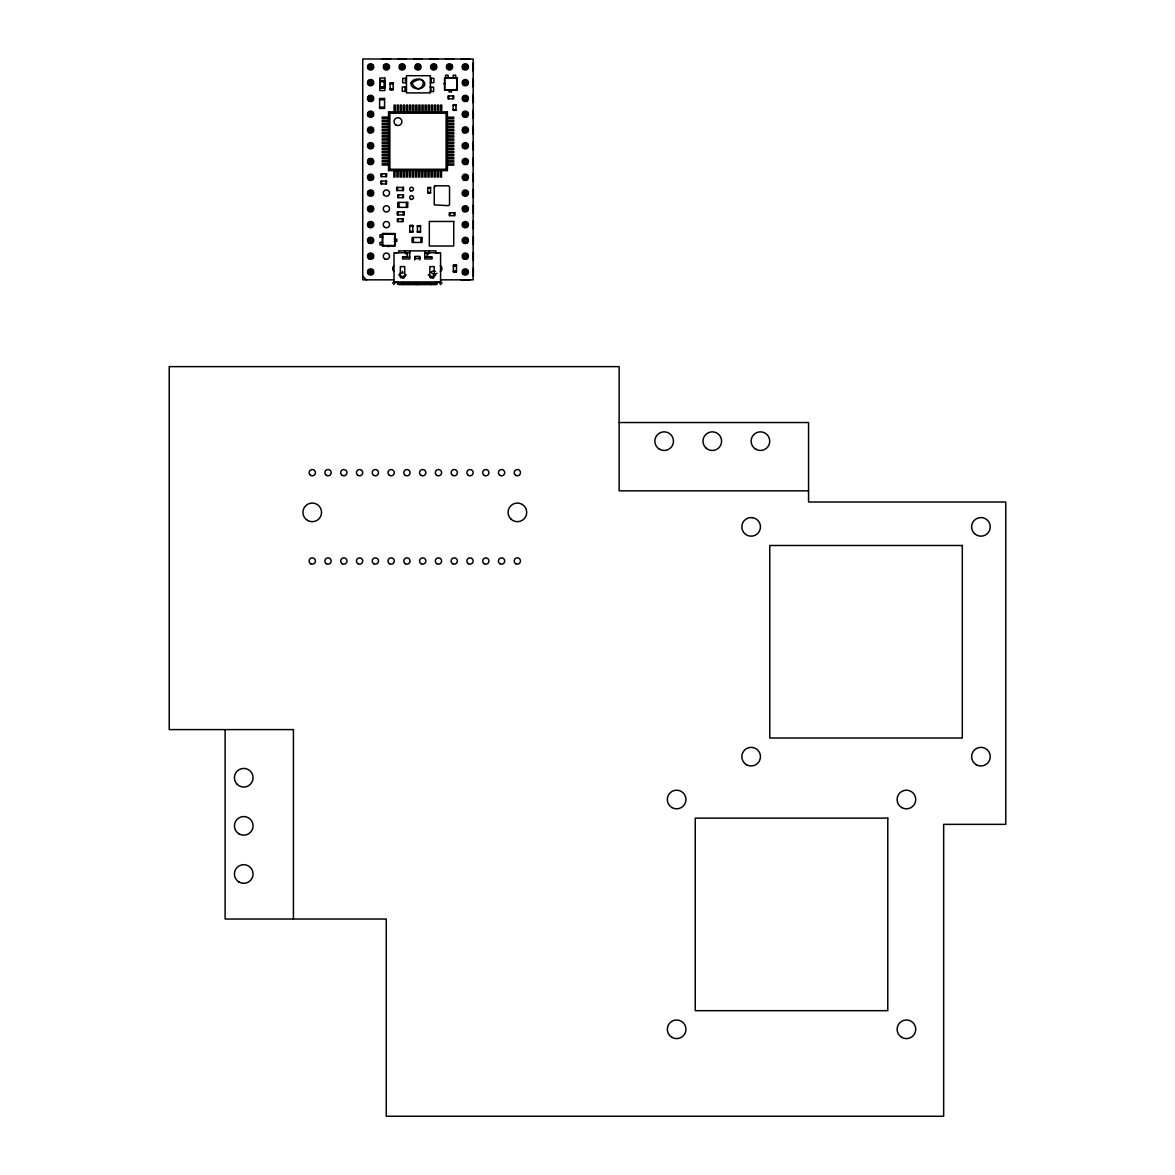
<?xml version="1.0" encoding="UTF-8"?>
<svg xmlns="http://www.w3.org/2000/svg" width="1175" height="1175" viewBox="0 0 1175 1175"><rect width="100%" height="100%" fill="white"/><g stroke="black" fill="none" stroke-linecap="round" stroke-linejoin="round"><path stroke-width="1.5" d="M434.251 186.928L435.264 185.797L448.439 185.797L449.54 186.928L449.54 204.67L448.439 205.669L434.251 204.891L434.251 186.928L435.264 185.797M395.857 281.956L393.698 284.6M404.714 276.316L403.466 277.403L400.367 276.316M434.207 276.316L432.973 277.403L429.859 276.316M432.811 283.821L431.577 284.6M437.159 282.367L435.925 283.146L398.663 283.146L397.414 282.367M456.341 78.916L456.899 77.682L444.635 77.682L444.635 90.211L456.899 90.211L456.899 77.682L456.899 90.211L456.341 88.977M380.142 87.64L380.142 80.957L384.445 80.957L384.445 87.64L380.142 87.64L380.142 80.957M384.445 87.64L384.445 80.957M435.411 253.227L436.233 252.743M438.04 253.227L438.863 252.743M368.553 68.811L369.655 67.607L368.553 64.831L372.519 64.831L372.519 68.811L368.553 68.811L368.553 64.831M368.553 84.585L369.655 83.381L368.553 80.605L372.519 80.605L372.519 84.585L368.553 84.585L368.553 80.605M368.553 100.36L369.655 99.155L368.553 96.379L372.519 96.379L372.519 100.36L368.553 100.36L368.553 96.379M368.553 116.134L369.655 114.93L368.553 112.154L372.519 112.154L372.519 116.134L368.553 116.134L368.553 112.154M368.553 131.908L369.655 130.704L368.553 127.928L372.519 127.928L372.519 131.908L368.553 131.908L368.553 127.928M368.553 147.683L369.655 146.478L368.553 143.703L372.519 143.703L372.519 147.683L368.553 147.683L368.553 143.703M368.553 163.457L369.655 162.253L368.553 159.477L372.519 159.477L372.519 163.457L368.553 163.457L368.553 159.477M463.376 69.075L464.492 67.886L463.376 65.11L467.356 65.11L467.356 69.075L463.376 69.075L463.376 65.11M368.553 179.232L369.655 178.027L368.553 175.266L372.519 175.266L372.519 179.232L368.553 179.232L368.553 175.266M463.376 84.85L464.492 83.66L463.376 80.884L467.356 80.884L467.356 84.85L463.376 84.85L463.376 80.884M368.568 195.05L369.684 193.846L368.568 191.07L372.548 191.07L372.548 195.05L368.568 195.05L368.568 191.07M463.376 100.624L464.492 99.434L463.376 96.658L467.356 96.658L467.356 100.624L463.376 100.624L463.376 96.658M368.568 210.824L369.684 209.62L368.568 206.844L372.548 206.844L372.548 210.824L368.568 210.824L368.568 206.844M463.376 116.413L464.492 115.209L463.376 112.433L467.356 112.433L467.356 116.413L463.376 116.413L463.376 112.433M368.568 226.599L369.684 225.394L368.568 222.618L372.548 222.618L372.548 226.599L368.568 226.599L368.568 222.618M463.376 132.188L464.492 130.983L463.376 128.207L467.356 128.207L467.356 132.188L463.376 132.188L463.376 128.207M368.568 242.373L369.684 241.169L368.568 238.393L372.548 238.393L372.548 242.373L368.568 242.373L368.568 238.393M463.376 147.962L464.492 146.757L463.376 143.982L467.356 143.982L467.356 147.962L463.376 147.962L463.376 143.982M368.568 258.147L369.684 256.943L368.568 254.167L372.548 254.167L372.548 258.147L368.568 258.147L368.568 254.167M463.376 163.736L464.492 162.532L463.376 159.756L467.356 159.756L467.356 163.736L463.376 163.736L463.376 159.756M368.568 273.922L369.684 272.718L368.568 269.942L372.548 269.942L372.548 273.922L368.568 273.922L368.568 269.942M463.376 179.511L464.492 178.306L463.376 175.53L467.356 175.53L467.356 179.511L463.376 179.511L463.376 175.53M463.405 195.314L464.522 194.11L463.405 191.334L467.371 191.334L467.371 195.314L463.405 195.314L463.405 191.334M463.405 211.089L464.522 209.884L463.405 207.123L467.371 207.123L467.371 211.089L463.405 211.089L463.405 207.123M463.405 226.863L464.522 225.659L463.405 222.897L467.371 222.897L467.371 226.863L463.405 226.863L463.405 222.897M463.405 242.637L464.522 241.433L463.405 238.672L467.371 238.672L467.371 242.637L463.405 242.637L463.405 238.672M463.405 258.412L464.522 257.207L463.405 254.446L467.371 254.446L467.371 258.412L463.405 258.412L463.405 254.446M463.405 274.186L464.522 272.982L463.405 270.221L467.371 270.221L467.371 274.186L463.405 274.186L463.405 270.221M384.46 68.723L385.576 67.621L388.426 68.723L388.426 64.757L384.46 64.757L384.46 68.723L388.426 68.723M384.46 64.757L385.576 65.962L388.426 64.757M400.234 68.723L401.351 67.621L404.2 68.723L404.2 64.757L400.234 64.757L400.234 68.723L404.2 68.723M400.234 64.757L401.351 65.962L404.2 64.757M416.009 68.723L417.125 67.621L419.974 68.723L419.974 64.757L416.009 64.757L416.009 68.723L419.974 68.723M416.009 64.757L417.125 65.962L419.974 64.757M431.783 68.723L432.899 67.621L435.763 68.723L435.763 64.757L431.783 64.757L431.783 68.723L435.763 68.723M431.783 64.757L432.899 65.962L435.763 64.757M447.558 68.723L448.674 67.621L451.538 68.723L451.538 64.757L447.558 64.757L447.558 68.723L451.538 68.723M447.558 64.757L448.674 65.962L451.538 64.757M444.635 90.211L444.635 77.682M388.543 170.595L389.865 169.273L446.089 169.273L447.411 170.595L447.411 111.875L388.543 111.875L388.543 170.595L447.411 170.595M388.543 111.875L389.865 113.197L446.089 113.197L447.411 111.875M394.668 233.928L394.962 245.883L382.433 245.883L382.433 233.634L394.962 233.634L382.433 233.634L394.668 233.928L394.962 245.883L393.728 245.516M369.655 65.947L372.519 64.831M369.655 81.721L372.519 80.605M369.655 97.496L372.519 96.379M369.655 113.27L372.519 112.154M369.655 129.044L372.519 127.928M369.655 144.819L372.519 143.703M464.492 66.226L467.356 65.11M369.655 160.593L372.519 159.477M464.492 82L467.356 80.884M369.655 176.368L372.519 175.266M464.492 97.775L467.356 96.658M369.684 192.186L372.548 191.07M464.492 113.549L467.356 112.433M369.684 207.96L372.548 206.844M464.492 129.323L467.356 128.207M369.684 223.735L372.548 222.618M464.492 145.098L467.356 143.982M369.684 239.509L372.548 238.393M464.492 160.872L467.356 159.756M369.684 255.283L372.548 254.167M464.492 176.647L467.356 175.53M369.684 271.058L372.548 269.942M464.522 192.45L467.371 191.334M464.522 208.225L467.371 207.123M464.522 223.999L467.371 222.897M464.522 239.773L467.371 238.672M464.522 255.548L467.371 254.446M464.522 271.322L467.371 270.221M392.509 283.175L393.992 281.927L440.581 281.927L442.064 283.175M383.682 245.516L382.433 245.883L382.727 233.928M394.315 265.785C392.127 266.211 392.127 270.955 394.315 271.381M440.272 271.381C442.446 270.955 442.446 266.211 440.272 265.785M415.979 284.6L417.228 283.821L418.594 284.6M382.228 58.75L390.717 58.75M398.002 58.75L406.491 58.75M413.776 58.75L422.266 58.75M429.551 58.75L438.04 58.75M445.325 58.75L453.829 58.75M461.217 59.235L469.721 59.235M369.655 67.607L372.519 68.811M464.492 67.886L467.356 69.075M444.943 77.976L456.605 77.976M406.212 78.358L402.702 78.358L402.702 82.735L406.212 82.735M430.358 78.299L433.883 78.299L433.883 82.676L430.358 82.676M379.804 80.517L384.842 80.517M380.656 81.751L383.931 81.751M390.1 83.205L393.184 83.205M369.655 83.381L372.519 84.585M443.768 83.601L445.002 83.601M464.492 83.66L467.356 84.85M390.1 83.836L393.184 83.836M380.656 86.832L383.931 86.832M405.801 87.009L402.276 87.009L402.276 91.4L405.801 91.4M430.079 87.2L433.604 87.2L433.604 91.591L430.079 91.591M379.804 88.037L384.842 88.037M390.1 88.933L393.184 88.933M390.1 89.564L393.184 89.564M444.943 89.917L456.605 89.917M369.655 99.155L372.519 100.36M464.492 99.434L467.356 100.624M379.584 99.743L384.563 99.743M453.197 105.398L456.032 105.398M379.584 107.189L384.563 107.189M453.197 109.657L456.032 109.657M394.051 111.552L395.255 111.552M397.15 111.552L398.354 111.552M400.249 111.552L401.468 111.552M403.363 111.552L404.567 111.552M406.462 111.552L407.681 111.552M409.576 111.552L410.78 111.552M412.675 111.552L413.894 111.552M415.788 111.552L416.993 111.552M418.829 111.552L420.048 111.552M421.942 111.552L423.147 111.552M425.042 111.552L426.246 111.552M428.141 111.552L429.36 111.552M431.254 111.552L432.459 111.552M434.353 111.552L435.572 111.552M437.467 111.552L438.672 111.552M440.566 111.552L441.785 111.552M369.655 114.93L372.519 116.134M464.492 115.209L467.356 116.413M387.618 117.103L382.183 117.103L382.183 118.323L387.618 118.323M448.38 117.206L453.8 117.206L453.8 118.411L448.38 118.411M387.618 120.217L382.183 120.217L382.183 121.422L387.618 121.422M448.38 120.305L453.8 120.305L453.8 121.524L448.38 121.524M387.618 123.316L382.183 123.316L382.183 124.521L387.618 124.521M448.38 123.419L453.8 123.419L453.8 124.623L448.38 124.623M387.618 126.415L382.183 126.415L382.183 127.634L387.618 127.634M448.38 126.518L453.8 126.518L453.8 127.722L448.38 127.722M387.618 129.529L382.183 129.529L382.183 130.733L387.618 130.733M448.38 129.617L453.8 129.617L453.8 130.836L448.38 130.836M369.655 130.704L372.519 131.908M464.492 130.983L467.356 132.188M387.618 132.628L382.183 132.628L382.183 133.847L387.618 133.847M448.38 132.731L453.8 132.731L453.8 133.935L448.38 133.935M387.618 135.742L382.183 135.742L382.183 136.946L387.618 136.946M448.38 135.83L453.8 135.83L453.8 137.049L448.38 137.049M387.618 138.841L382.183 138.841L382.183 140.06L387.618 140.06M448.38 138.944L453.8 138.944L453.8 140.148L448.38 140.148M387.618 142.072L382.183 142.072L382.183 143.277L387.618 143.277M448.38 142.16L453.8 142.16L453.8 143.379L448.38 143.379M387.618 145.171L382.183 145.171L382.183 146.376L387.618 146.376M448.38 145.274L453.8 145.274L453.8 146.478L448.38 146.478M369.655 146.478L372.519 147.683M464.492 146.757L467.356 147.962M387.618 148.27L382.183 148.27L382.183 149.489L387.618 149.489M448.38 148.373L453.8 148.373L453.8 149.578L448.38 149.578M387.618 151.384L382.183 151.384L382.183 152.588L387.618 152.588M448.38 151.472L453.8 151.472L453.8 152.691L448.38 152.691M387.618 154.483L382.183 154.483L382.183 155.702L387.618 155.702M448.38 154.586L453.8 154.586L453.8 155.79L448.38 155.79M387.618 157.597L382.183 157.597L382.183 158.801L387.618 158.801M448.38 157.685L453.8 157.685L453.8 158.904L448.38 158.904M387.618 160.696L382.183 160.696L382.183 161.915L387.618 161.915M448.38 160.799L453.8 160.799L453.8 162.003L448.38 162.003M369.655 162.253L372.519 163.457M464.492 162.532L467.356 163.736M387.618 163.81L382.183 163.81L382.183 165.014L387.618 165.014M448.38 163.898L453.8 163.898L453.8 165.117L448.38 165.117M369.655 178.027L372.519 179.232M464.492 178.306L467.356 179.511M427.729 188.147L430.564 188.147M427.729 192.406L430.564 192.406M369.684 193.846L372.548 195.05M464.522 194.11L467.371 195.314M369.684 209.62L372.548 210.824M464.522 209.884L467.371 211.089M369.684 225.394L372.548 226.599M409.722 225.659L412.807 225.659M417.419 225.762L420.503 225.762M464.522 225.659L467.371 226.863M409.722 226.29L412.807 226.29M417.419 226.408L420.503 226.408M409.722 231.372L412.807 231.372M417.419 231.49L420.503 231.49M409.722 232.004L412.807 232.004M417.419 232.121L420.503 232.121M382.727 234.809L379.966 234.809L379.966 237.291L382.727 237.291M394.139 238.995L396.739 238.995L396.739 241.477L394.139 241.477M369.684 241.169L372.548 242.373M464.522 241.433L467.371 242.637M382.727 242.417L379.966 242.417L379.966 244.899L382.727 244.899M382.595 245.472L394.668 245.59M409.767 252.743L393.992 252.743L393.992 281.927M424.807 252.743L440.581 252.743L440.581 281.927M369.684 256.943L372.548 258.147M402.57 257.207L409.767 257.207M424.807 257.207L432.003 257.207M464.522 257.207L467.371 258.412M414.746 258.647L419.827 258.647M453.388 265.388L456.473 265.388M453.388 266.02L456.473 266.02M453.388 271.102L456.473 271.102M435.426 271.381C428.493 269.78 431.431 276.066 437.012 273.305M453.388 271.733L456.473 271.733M369.684 272.718L372.548 273.922M464.522 272.982L467.371 274.186M400.058 273.305L403.04 273.026L402.379 271.381M400.367 275.728L398.81 274.95L400.367 274.172L400.367 266.593L404.714 266.593L404.714 274.172C409.208 274.877 401.718 277.726 400.367 275.787L400.367 276.786A1.557 1.557 0 0 0 400.66 277.726L403.906 278.137L404.714 275.728M429.859 275.728L428.317 274.95L429.859 274.172L429.859 266.593L434.207 266.593L434.207 274.172C438.716 274.877 431.225 277.726 429.859 275.787L429.859 276.786A1.557 1.557 0 0 0 430.168 277.726L433.413 278.137L434.207 275.728M393.522 279.841L362.752 279.841L362.752 59L473.173 59L473.173 279.841L440.596 279.841M461.246 280.12L469.75 280.12M619.137 422.53L808.562 422.53L808.562 502.019L1005.785 502.019L1005.785 824.351L943.672 824.351L943.672 1116.25L386.237 1116.25L386.237 919.026L225.115 919.026L225.115 729.602M808.562 490.842L619.137 490.842L619.137 366.629L169.215 366.629L169.215 729.602L293.427 729.602L293.427 919.026M403.01 284.6L401.762 283.821M395.711 252.743L396.533 253.227M440.875 284.6L438.716 281.956M362.781 276.213L366.409 279.841M473.349 62.877L473.349 71.367M473.349 78.652L473.349 87.141M473.349 94.426L473.349 102.915M473.349 110.2L473.349 118.69M473.349 125.975L473.349 134.479M473.349 141.749L473.349 150.253M473.349 157.523L473.349 166.028M473.349 173.298L473.349 181.802M473.378 189.102L473.378 197.606M473.378 204.876L473.378 213.38M473.378 220.65L473.378 229.154M473.378 236.425L473.378 244.929M473.378 252.199L473.378 260.703M473.378 267.988L473.378 276.478M466.152 66.226L466.152 67.886M466.152 82L466.152 83.66M466.152 97.775L466.152 99.434M466.152 113.549L466.152 115.209M466.152 129.323L466.152 130.983M466.152 145.098L466.152 146.757M466.152 160.872L466.152 162.532M466.152 176.647L466.152 178.306M466.181 192.45L466.181 194.11M466.181 208.225L466.181 209.884M466.181 223.999L466.181 225.659M466.181 239.773L466.181 241.433M466.181 255.548L466.181 257.207M466.181 271.322L466.181 272.982M455.724 78.005L455.724 75.215L453.242 75.215L453.242 78.005M454.211 212.792L454.211 215.627M452.962 95.953L452.962 98.788M451.538 89.888L451.538 91.988L449.056 91.988L449.056 89.888M450.333 65.962L450.333 67.621M449.952 212.792L449.952 215.627M448.674 65.962L448.674 67.621M448.703 95.953L448.703 98.788M448.116 78.005L448.116 75.215L445.633 75.215L445.633 78.005M447.322 117.206L447.322 118.411M447.322 120.305L447.322 121.524M447.322 123.419L447.322 124.623M447.322 126.518L447.322 127.722M447.322 129.617L447.322 130.836M447.322 132.731L447.322 133.935M447.322 135.83L447.322 137.049M447.322 138.944L447.322 140.148M447.322 142.16L447.322 143.379M447.322 145.274L447.322 146.478M447.322 148.373L447.322 149.578M447.322 151.472L447.322 152.691M447.322 154.586L447.322 155.79M447.322 157.685L447.322 158.904M447.322 160.799L447.322 162.003M447.322 163.898L447.322 165.117M446.089 113.197L446.089 169.273M441.785 110.494L441.785 105.06L440.566 105.06L440.566 110.494M441.55 171.623L441.55 177.043L440.346 177.043L440.346 171.623M438.672 110.494L438.672 105.06L437.467 105.06L437.467 110.494M438.451 171.623L438.451 177.043L437.247 177.043L437.247 171.623M437.159 281.927L437.115 284.027L435.925 284.6L398.663 284.6L397.458 284.027L397.414 281.927M435.925 252.743L435.925 250.877L398.663 250.877L398.663 252.743M435.572 110.494L435.572 105.06L434.353 105.06L434.353 110.494M435.352 171.623L435.352 177.043L434.133 177.043L434.133 171.623M434.559 65.962L434.559 67.621M432.899 65.962L432.899 67.621M432.459 110.494L432.459 105.06L431.254 105.06L431.254 110.494M432.238 171.623L432.238 177.043L431.034 177.043L431.034 171.623M431.093 78.299L431.093 82.676M430.814 87.2L430.814 91.591M429.36 110.494L429.36 105.06L428.141 105.06L428.141 110.494M429.139 171.623L429.139 177.043L427.92 177.043L427.92 171.623M429.242 250.877L429.11 252.743M426.246 110.494L426.246 105.06L425.042 105.06L425.042 110.494M426.026 171.623L426.026 177.043L424.821 177.043L424.821 171.623M424.807 250.877L424.807 258.955L432.003 258.955L432.003 257.09L427.259 257.002L427.01 254.608A1.865 1.528 90 0 1 428.537 252.743M423.147 110.494L423.147 105.06L421.942 105.06L421.942 110.494M422.927 171.623L422.927 177.043L421.707 177.043L421.707 171.623M420.812 237.482L420.812 242.447M420.503 225.556L420.503 232.327L417.419 232.327L417.419 225.556M420.048 110.494L420.048 105.06L418.829 105.06L418.829 110.494M419.813 171.623L419.813 177.043L418.608 177.043L418.608 171.623M419.827 259.881L419.827 256.473L414.746 256.473L414.746 259.881M418.785 65.962L418.785 67.621M417.125 65.962L417.125 67.621M416.993 110.494L416.993 105.06L415.788 105.06L415.788 110.494M416.772 171.623L416.772 177.043L415.553 177.043L415.553 171.623M413.894 110.494L413.894 105.06L412.675 105.06L412.675 110.494M413.659 171.623L413.659 177.043L412.454 177.043L412.454 171.623M413.365 237.482L413.365 242.447M410.78 110.494L410.78 105.06L409.576 105.06L409.576 110.494M410.56 171.623L410.56 177.043L409.355 177.043L409.355 171.623M409.767 250.877L409.767 258.955L402.57 258.955L402.57 257.09L407.314 257.002L407.563 254.608A1.865 1.528 -90 0 0 406.036 252.743M407.681 110.494L407.681 105.06L406.462 105.06L406.462 110.494M407.461 171.623L407.461 177.043L406.242 177.043L406.242 171.623M406.462 202.394L406.462 207.358M405.478 78.358L405.478 82.735M405.331 250.877L405.463 252.743M405.067 87.009L405.067 91.4M404.567 110.494L404.567 105.06L403.363 105.06L403.363 110.494M404.347 171.623L404.347 177.043L403.143 177.043L403.143 171.623M403.921 211.823L403.921 214.893M403.26 187.427L403.26 190.512M403.289 211.823L403.289 214.893M403.01 65.962L403.01 67.621M402.628 187.427L402.628 190.512M402.731 194.844L402.731 197.664M402.349 218.785L402.349 221.62M401.468 110.494L401.468 105.06L400.249 105.06L400.249 110.494M401.351 65.962L401.351 67.621M401.248 171.623L401.248 177.043L400.029 177.043L400.029 171.623M399.015 202.394L399.015 207.358M398.487 194.844L398.487 197.664M398.354 110.494L398.354 105.06L397.15 105.06L397.15 110.494M398.207 211.823L398.207 214.893M398.134 171.623L398.134 177.043L396.93 177.043L396.93 171.623M398.105 218.785L398.105 221.62M397.547 187.427L397.547 190.512M397.576 211.823L397.576 214.893M396.915 187.427L396.915 190.512M395.255 110.494L395.255 105.06L394.051 105.06L394.051 110.494M395.035 171.623L395.035 177.043L393.816 177.043L393.816 171.623M389.865 113.197L389.865 169.273M388.661 117.103L388.661 118.323M388.661 120.217L388.661 121.422M388.661 123.316L388.661 124.521M388.661 126.415L388.661 127.634M388.661 129.529L388.661 130.733M388.661 132.628L388.661 133.847M388.661 135.742L388.661 136.946M388.661 138.841L388.661 140.06M388.661 142.072L388.661 143.277M388.661 145.171L388.661 146.376M388.661 148.27L388.661 149.489M388.661 151.384L388.661 152.588M388.661 154.483L388.661 155.702M388.661 157.597L388.661 158.801M388.661 160.696L388.661 161.915M388.661 163.81L388.661 165.014M388.352 245.516L388.352 246.765M387.236 65.962L387.236 67.621M385.899 173.812L385.899 176.632M385.826 181.097L385.826 183.932M385.576 65.962L385.576 67.621M381.655 173.812L381.655 176.632M381.581 181.097L381.581 183.932M371.315 65.947L371.315 67.607M371.315 81.721L371.315 83.381M371.315 97.496L371.315 99.155M371.315 113.27L371.315 114.93M371.315 129.044L371.315 130.704M371.315 144.819L371.315 146.478M371.315 160.593L371.315 162.253M371.315 176.368L371.315 178.027M371.344 192.186L371.344 193.846M371.344 207.96L371.344 209.62M371.344 223.735L371.344 225.394M371.344 239.509L371.344 241.169M371.344 255.283L371.344 256.943M371.344 271.058L371.344 272.718M418.285 256.473A1.557 1.557 0 0 1 419.827 258.015M414.746 258.015A1.557 1.557 0 0 1 416.288 256.473M428.082 254.608A1.865 1.528 -90 0 1 428.288 253.668M428.522 253.286A1.865 1.528 -90 0 1 429.609 252.743M404.964 252.743A1.865 1.528 -90 0 1 406.491 254.608M411.044 82.764C410.163 89.755 422.28 90.739 424.689 85.011C425.585 78.005 413.453 77.021 411.044 82.764M411.999 82.926C421.531 101.123 431.504 69.648 411.999 82.926M430.388 75.699L406.491 75.699L406.491 92.913L430.388 92.913L430.388 75.699M384.842 78.02L379.804 78.02L379.804 90.548L384.842 90.548L384.842 78.02M393.184 82.999L390.1 82.999L390.1 89.77L393.184 89.77L393.184 82.999M453.668 95.953L447.998 95.953L447.998 98.788L453.668 98.788L453.668 95.953M384.563 98.494L379.584 98.494L379.584 108.438L384.563 108.438L384.563 98.494M456.032 104.692L453.197 104.692L453.197 110.362L456.032 110.362L456.032 104.692M386.619 173.812L380.95 173.812L380.95 176.632L386.619 176.632L386.619 173.812M386.531 181.097L380.876 181.097L380.876 183.932L386.531 183.932L386.531 181.097M403.48 187.427L396.695 187.427L396.695 190.512L403.48 190.512L403.48 187.427M430.564 187.442L427.729 187.442L427.729 193.111L430.564 193.111L430.564 187.442M403.451 194.844L397.782 194.844L397.782 197.664L403.451 197.664L403.451 194.844M407.71 202.394L397.767 202.394L397.767 207.358L407.71 207.358L407.71 202.394M404.141 211.823L397.356 211.823L397.356 214.893L404.141 214.893L404.141 211.823M454.916 212.792L449.247 212.792L449.247 215.627L454.916 215.627L454.916 212.792M403.054 218.785L397.385 218.785L397.385 221.62L403.054 221.62L403.054 218.785M453.741 221.458L429.316 221.458L429.316 246.016L453.741 246.016L453.741 221.458M412.807 225.438L409.722 225.438L409.722 232.224L412.807 232.224L412.807 225.438M422.06 237.482L412.117 237.482L412.117 242.447L422.06 242.447L422.06 237.482M456.473 265.183L453.388 265.183L453.388 271.954L456.473 271.954L456.473 265.183M752.352 517.632L749.929 517.632A9.312 9.312 0 0 0 741.91 525.651L741.91 528.089A9.312 9.312 0 0 0 749.944 536.108L752.367 536.094A9.312 9.312 0 0 0 760.387 528.074L760.387 525.636A9.312 9.312 0 0 0 752.352 517.632M962.31 545.494L769.787 545.494L769.787 738.032L962.31 738.032L962.31 545.494M887.786 818.138L695.248 818.138L695.248 1010.676L887.786 1010.676L887.786 818.138M755.775 449.232A9.312 9.312 0 0 0 769.743 441.154A9.312 9.312 0 0 0 755.775 433.09A9.312 9.312 0 0 0 755.775 449.232M671.968 1037.363A9.312 9.312 0 0 0 685.936 1029.3A9.312 9.312 0 0 0 671.968 1021.237A9.312 9.312 0 0 0 671.968 1037.363M671.968 807.578A9.312 9.312 0 0 0 685.936 799.514A9.312 9.312 0 0 0 671.968 791.436A9.312 9.312 0 0 0 671.968 807.578M901.754 807.578A9.312 9.312 0 0 0 915.736 799.514A9.312 9.312 0 0 0 901.754 791.436A9.312 9.312 0 0 0 901.754 807.578M746.492 764.719A9.312 9.312 0 0 0 760.46 756.656A9.312 9.312 0 0 0 746.492 748.592A9.312 9.312 0 0 0 746.492 764.719M237.159 784.327A9.312 9.312 0 0 0 252.743 780.141A9.312 9.312 0 0 0 241.33 768.729A9.312 9.312 0 0 0 237.159 784.327M239.083 882.072A9.312 9.312 0 0 0 253.066 873.994A9.312 9.312 0 0 0 239.083 865.931A9.312 9.312 0 0 0 239.083 882.072M239.083 833.927A9.312 9.312 0 0 0 253.066 825.863A9.312 9.312 0 0 0 239.083 817.8A9.312 9.312 0 0 0 239.083 833.927M976.278 764.719A9.312 9.312 0 0 0 990.261 756.656A9.312 9.312 0 0 0 976.278 748.592A9.312 9.312 0 0 0 976.278 764.719M974.442 533.538A9.312 9.312 0 0 0 989.967 529.147A9.312 9.312 0 0 0 978.408 517.896A9.312 9.312 0 0 0 974.442 533.538M901.754 1037.363A9.312 9.312 0 0 0 915.736 1029.3A9.312 9.312 0 0 0 901.754 1021.237A9.312 9.312 0 0 0 901.754 1037.363M705.705 447.748A9.312 9.312 0 0 0 721.288 443.577A9.312 9.312 0 0 0 709.876 432.165A9.312 9.312 0 0 0 705.705 447.748M410.604 190.776A1.895 1.895 0 0 0 413.453 189.146A1.895 1.895 0 0 0 410.604 187.501A1.895 1.895 0 0 0 410.604 190.776M410.604 199.162A1.895 1.895 0 0 0 413.453 197.517A1.895 1.895 0 0 0 410.604 195.873A1.895 1.895 0 0 0 410.604 199.162M367.907 273.54A3.158 3.158 0 0 0 373.371 273.54A3.158 3.158 0 0 0 370.639 268.811A3.158 3.158 0 0 0 367.907 273.54M369.067 258.911A3.158 3.158 0 0 0 373.797 256.179A3.158 3.158 0 0 0 369.067 253.447A3.158 3.158 0 0 0 369.067 258.911M369.067 243.137A3.158 3.158 0 0 0 373.797 240.405A3.158 3.158 0 0 0 369.067 237.673A3.158 3.158 0 0 0 369.067 243.137M367.907 226.217A3.158 3.158 0 0 0 373.371 226.217A3.158 3.158 0 0 0 370.639 221.473A3.158 3.158 0 0 0 367.907 226.217M369.067 211.588A3.158 3.158 0 0 0 373.797 208.856A3.158 3.158 0 0 0 369.067 206.124A3.158 3.158 0 0 0 369.067 211.588M367.907 194.668A3.158 3.158 0 0 0 373.371 194.668A3.158 3.158 0 0 0 370.639 189.924A3.158 3.158 0 0 0 367.907 194.668M369.067 180.039A3.158 3.158 0 0 0 373.797 177.308A3.158 3.158 0 0 0 369.067 174.576A3.158 3.158 0 0 0 369.067 180.039M369.067 164.265A3.158 3.158 0 0 0 373.797 161.533A3.158 3.158 0 0 0 369.067 158.801A3.158 3.158 0 0 0 369.067 164.265M367.907 147.345A3.158 3.158 0 0 0 373.371 147.345A3.158 3.158 0 0 0 370.639 142.601A3.158 3.158 0 0 0 367.907 147.345M369.067 132.716A3.158 3.158 0 0 0 373.797 129.984A3.158 3.158 0 0 0 369.067 127.252A3.158 3.158 0 0 0 369.067 132.716M367.907 115.782A3.158 3.158 0 0 0 373.371 115.782A3.158 3.158 0 0 0 370.639 111.052A3.158 3.158 0 0 0 367.907 115.782M369.067 101.167A3.158 3.158 0 0 0 373.797 98.436A3.158 3.158 0 0 0 369.067 95.704A3.158 3.158 0 0 0 369.067 101.167M369.067 85.393A3.158 3.158 0 0 0 373.797 82.661A3.158 3.158 0 0 0 369.067 79.929A3.158 3.158 0 0 0 369.067 85.393M367.907 68.458A3.158 3.158 0 0 0 373.371 68.458A3.158 3.158 0 0 0 370.639 63.729A3.158 3.158 0 0 0 367.907 68.458M462.553 273.54A3.158 3.158 0 0 0 468.017 273.54A3.158 3.158 0 0 0 465.285 268.811A3.158 3.158 0 0 0 462.553 273.54M463.714 258.911A3.158 3.158 0 0 0 468.443 256.179A3.158 3.158 0 0 0 463.714 253.447A3.158 3.158 0 0 0 463.714 258.911M463.714 243.137A3.158 3.158 0 0 0 468.443 240.405A3.158 3.158 0 0 0 463.714 237.673A3.158 3.158 0 0 0 463.714 243.137M462.553 226.217A3.158 3.158 0 0 0 468.017 226.217A3.158 3.158 0 0 0 465.285 221.473A3.158 3.158 0 0 0 462.553 226.217M463.714 211.588A3.158 3.158 0 0 0 468.443 208.856A3.158 3.158 0 0 0 463.714 206.124A3.158 3.158 0 0 0 463.714 211.588M462.553 194.668A3.158 3.158 0 0 0 468.017 194.668A3.158 3.158 0 0 0 465.285 189.924A3.158 3.158 0 0 0 462.553 194.668M463.714 180.039A3.158 3.158 0 0 0 468.443 177.308A3.158 3.158 0 0 0 463.714 174.576A3.158 3.158 0 0 0 463.714 180.039M462.553 68.458A3.158 3.158 0 0 0 468.017 68.458A3.158 3.158 0 0 0 465.285 63.729A3.158 3.158 0 0 0 462.553 68.458M415.23 68.458A3.158 3.158 0 0 0 420.694 68.458A3.158 3.158 0 0 0 417.962 63.729A3.158 3.158 0 0 0 415.23 68.458M431.005 68.458A3.158 3.158 0 0 0 436.468 68.458A3.158 3.158 0 0 0 433.737 63.729A3.158 3.158 0 0 0 431.005 68.458M463.714 85.393A3.158 3.158 0 0 0 468.443 82.661A3.158 3.158 0 0 0 463.714 79.929A3.158 3.158 0 0 0 463.714 85.393M399.456 68.458A3.158 3.158 0 0 0 404.92 68.458A3.158 3.158 0 0 0 402.188 63.729A3.158 3.158 0 0 0 399.456 68.458M383.682 68.458A3.158 3.158 0 0 0 389.145 68.458A3.158 3.158 0 0 0 386.413 63.729A3.158 3.158 0 0 0 383.682 68.458M463.714 101.167A3.158 3.158 0 0 0 468.443 98.436A3.158 3.158 0 0 0 463.714 95.704A3.158 3.158 0 0 0 463.714 101.167M462.553 115.782A3.158 3.158 0 0 0 468.017 115.782A3.158 3.158 0 0 0 465.285 111.052A3.158 3.158 0 0 0 462.553 115.782M462.553 147.345A3.158 3.158 0 0 0 468.017 147.345A3.158 3.158 0 0 0 465.285 142.601A3.158 3.158 0 0 0 462.553 147.345M463.714 132.716A3.158 3.158 0 0 0 468.443 129.984A3.158 3.158 0 0 0 463.714 127.252A3.158 3.158 0 0 0 463.714 132.716M463.714 164.265A3.158 3.158 0 0 0 468.443 161.533A3.158 3.158 0 0 0 463.714 158.801A3.158 3.158 0 0 0 463.714 164.265M383.682 226.217A3.158 3.158 0 0 0 389.145 226.217A3.158 3.158 0 0 0 386.413 221.473A3.158 3.158 0 0 0 383.682 226.217M384.842 211.588A3.158 3.158 0 0 0 389.571 208.856A3.158 3.158 0 0 0 384.842 206.124A3.158 3.158 0 0 0 384.842 211.588M383.682 194.668A3.158 3.158 0 0 0 389.145 194.668A3.158 3.158 0 0 0 386.413 189.924A3.158 3.158 0 0 0 383.682 194.668M384.842 258.911A3.158 3.158 0 0 0 389.571 256.179A3.158 3.158 0 0 0 384.842 253.447A3.158 3.158 0 0 0 384.842 258.911M446.779 68.458A3.158 3.158 0 0 0 452.243 68.458A3.158 3.158 0 0 0 449.511 63.729A3.158 3.158 0 0 0 446.779 68.458M310.641 475.376A3.158 3.158 0 0 0 315.429 472.732A3.158 3.158 0 0 0 310.743 469.912A3.158 3.158 0 0 0 310.641 475.376M511.037 519.174A9.312 9.312 0 0 0 526.473 514.474A9.312 9.312 0 0 0 514.679 503.458A9.312 9.312 0 0 0 511.037 519.174M659.498 449.232A9.312 9.312 0 0 0 673.481 441.154A9.312 9.312 0 0 0 659.498 433.09A9.312 9.312 0 0 0 659.498 449.232M484.173 475.376A3.158 3.158 0 0 0 488.947 472.732A3.158 3.158 0 0 0 484.262 469.912A3.158 3.158 0 0 0 484.173 475.376M468.399 475.376A3.158 3.158 0 0 0 473.173 472.732A3.158 3.158 0 0 0 468.487 469.912A3.158 3.158 0 0 0 468.399 475.376M499.948 475.376A3.158 3.158 0 0 0 504.721 472.732A3.158 3.158 0 0 0 500.036 469.912A3.158 3.158 0 0 0 499.948 475.376M515.722 475.376A3.158 3.158 0 0 0 520.496 472.732A3.158 3.158 0 0 0 515.81 469.912A3.158 3.158 0 0 0 515.722 475.376M342.189 563.721A3.158 3.158 0 0 0 346.978 561.062A3.158 3.158 0 0 0 342.292 558.257A3.158 3.158 0 0 0 342.189 563.721M357.964 563.721A3.158 3.158 0 0 0 362.752 561.062A3.158 3.158 0 0 0 358.067 558.257A3.158 3.158 0 0 0 357.964 563.721M373.738 563.721A3.158 3.158 0 0 0 378.526 561.062A3.158 3.158 0 0 0 373.841 558.257A3.158 3.158 0 0 0 373.738 563.721M326.415 475.376A3.158 3.158 0 0 0 331.203 472.732A3.158 3.158 0 0 0 326.518 469.912A3.158 3.158 0 0 0 326.415 475.376M342.189 475.376A3.158 3.158 0 0 0 346.978 472.732A3.158 3.158 0 0 0 342.292 469.912A3.158 3.158 0 0 0 342.189 475.376M357.964 475.376A3.158 3.158 0 0 0 362.752 472.732A3.158 3.158 0 0 0 358.067 469.912A3.158 3.158 0 0 0 357.964 475.376M373.738 475.376A3.158 3.158 0 0 0 378.526 472.732A3.158 3.158 0 0 0 373.841 469.912A3.158 3.158 0 0 0 373.738 475.376M389.512 475.376A3.158 3.158 0 0 0 394.301 472.732A3.158 3.158 0 0 0 389.615 469.912A3.158 3.158 0 0 0 389.512 475.376M452.625 475.376A3.158 3.158 0 0 0 457.398 472.732A3.158 3.158 0 0 0 452.713 469.912A3.158 3.158 0 0 0 452.625 475.376M436.85 475.376A3.158 3.158 0 0 0 441.624 472.732A3.158 3.158 0 0 0 436.938 469.912A3.158 3.158 0 0 0 436.85 475.376M421.076 475.376A3.158 3.158 0 0 0 425.849 472.732A3.158 3.158 0 0 0 421.164 469.912A3.158 3.158 0 0 0 421.076 475.376M405.302 475.376A3.158 3.158 0 0 0 410.075 472.732A3.158 3.158 0 0 0 405.39 469.912A3.158 3.158 0 0 0 405.302 475.376M326.415 563.721A3.158 3.158 0 0 0 331.203 561.062A3.158 3.158 0 0 0 326.518 558.257A3.158 3.158 0 0 0 326.415 563.721M310.641 563.721A3.158 3.158 0 0 0 315.429 561.062A3.158 3.158 0 0 0 310.743 558.257A3.158 3.158 0 0 0 310.641 563.721M405.302 563.721A3.158 3.158 0 0 0 410.075 561.062A3.158 3.158 0 0 0 405.39 558.257A3.158 3.158 0 0 0 405.302 563.721M389.512 563.721A3.158 3.158 0 0 0 394.301 561.062A3.158 3.158 0 0 0 389.615 558.257A3.158 3.158 0 0 0 389.512 563.721M307.6 520.437A9.312 9.312 0 0 0 321.568 512.373A9.312 9.312 0 0 0 307.6 504.295A9.312 9.312 0 0 0 307.6 520.437M421.076 563.721A3.158 3.158 0 0 0 425.849 561.062A3.158 3.158 0 0 0 421.164 558.257A3.158 3.158 0 0 0 421.076 563.721M436.85 563.721A3.158 3.158 0 0 0 441.624 561.062A3.158 3.158 0 0 0 436.938 558.257A3.158 3.158 0 0 0 436.85 563.721M452.625 563.721A3.158 3.158 0 0 0 457.398 561.062A3.158 3.158 0 0 0 452.713 558.257A3.158 3.158 0 0 0 452.625 563.721M468.399 563.721A3.158 3.158 0 0 0 473.173 561.062A3.158 3.158 0 0 0 468.487 558.257A3.158 3.158 0 0 0 468.399 563.721M484.173 563.721A3.158 3.158 0 0 0 488.947 561.062A3.158 3.158 0 0 0 484.262 558.257A3.158 3.158 0 0 0 484.173 563.721M499.948 563.721A3.158 3.158 0 0 0 504.721 561.062A3.158 3.158 0 0 0 500.036 558.257A3.158 3.158 0 0 0 499.948 563.721M515.722 563.721A3.158 3.158 0 0 0 520.496 561.062A3.158 3.158 0 0 0 515.81 558.257A3.158 3.158 0 0 0 515.722 563.721M395.887 124.961A3.951 3.951 0 0 0 401.909 121.745A3.951 3.951 0 0 0 396.107 118.146A3.951 3.951 0 0 0 395.887 124.961"/></g></svg>
